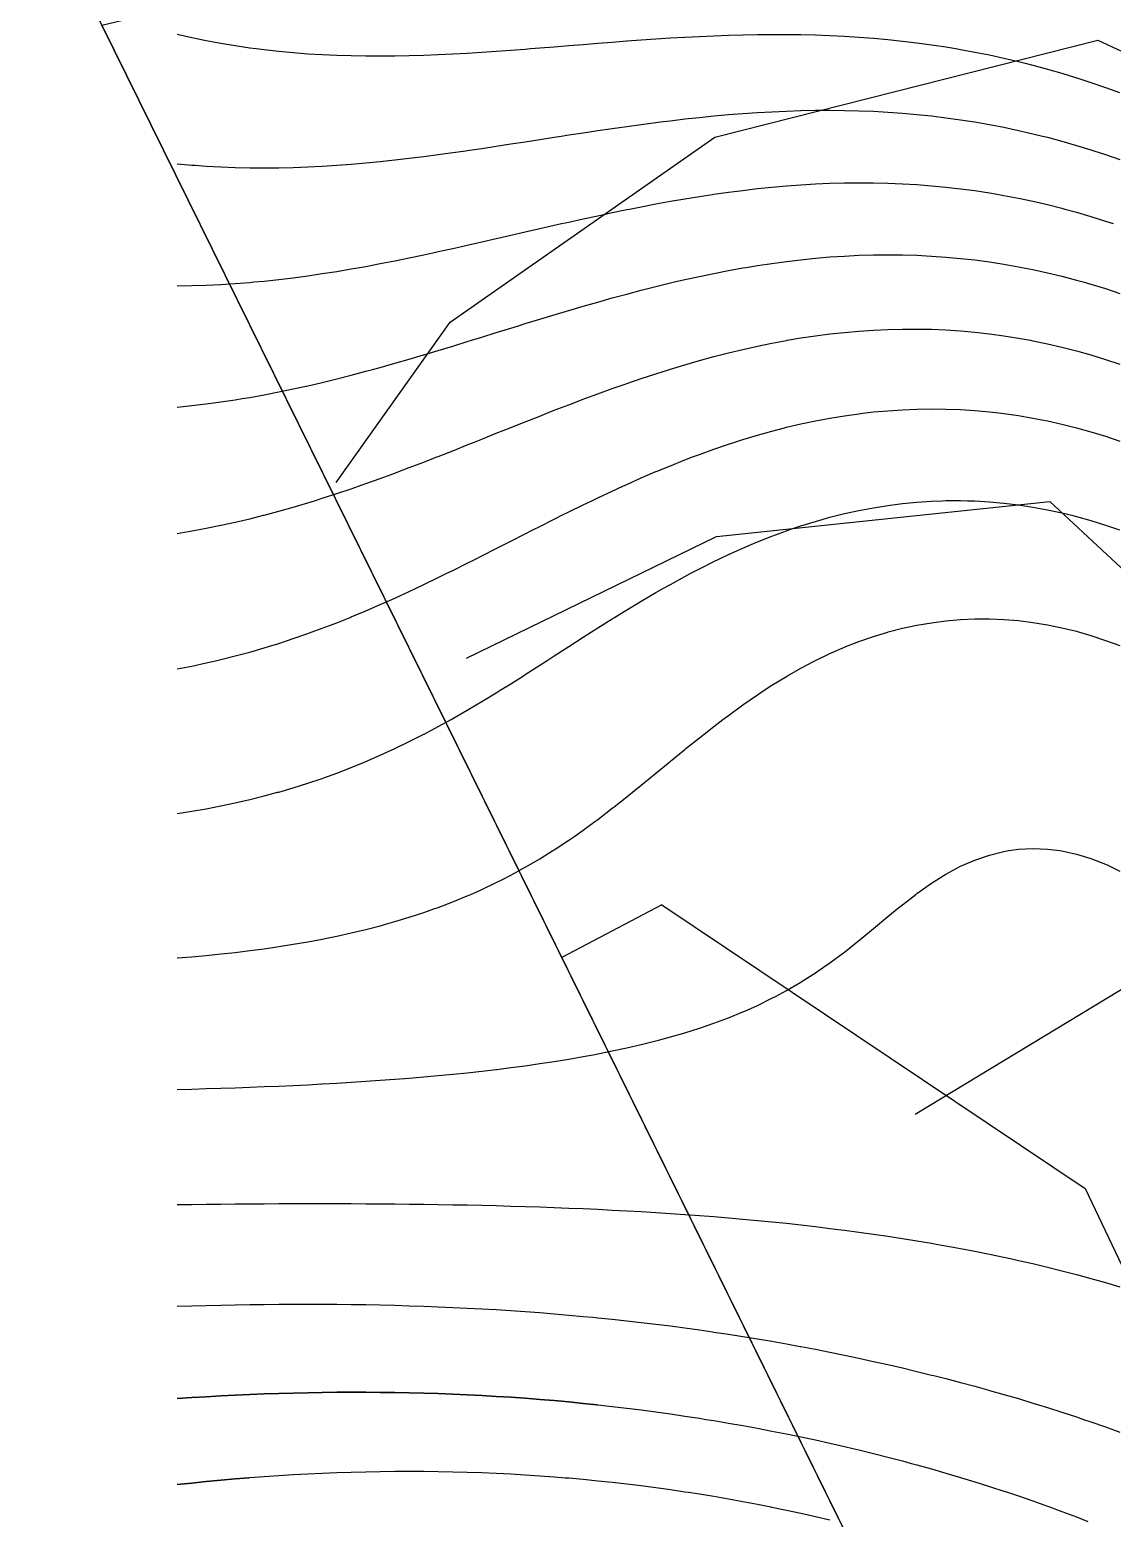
# Model space of a CAD drawing. Extents: x 1412553 to 1415230, y 4927294 to 4931784.
# Drawn here: x 1412620.73 to 1412633.37, y 4931570.34 to 4931587.71 of the extents above; entities that cross this region are included whole.
import ezdxf

# ---------------------------------------------------------------- set-up
doc = ezdxf.new("R2010")
doc.units = 0
doc.header["$MEASUREMENT"] = 0
doc.layers.get('0').update_dxf_attribs({"linetype": 'CONTINUOUS'})
doc.layers.add('LINE', color=2, linetype='CONTINUOUS')
doc.layers.add('nz-property-titles(LINZ DOWNLOAD)', color=1, linetype='CONTINUOUS')

msp = doc.modelspace()

# ---------------------------------------------------------------- linework, layer by layer
at = {"linetype": 'Continuous'}
msp.add_line((1412631.069052, 4931575.060011), (1412637.186359, 4931578.764871), dxfattribs=at)
at = {"color": 4}
for points in [[(1412624.31, 4931582.43), (1412625.64, 4931584.3), (1412628.73, 4931586.46), (1412633.2, 4931587.59), (1412637.92, 4931585.4), (1412637.83, 4931584.3), (1412637.83, 4931584.3), (1412645.14, 4931573.48), (1412645.14, 4931573.48), (1412645.14, 4931573.48), (1412646.51, 4931569.94), (1412645.58, 4931567.64)], [(1412625.83, 4931580.38), (1412628.75, 4931581.8), (1412632.64, 4931582.21), (1412634.8, 4931580.2), (1412637.58, 4931576.34), (1412641.3, 4931568.83), (1412646.46, 4931561.43), (1412653.58, 4931556.32), (1412661.21, 4931552.91), (1412664.41, 4931553.01), (1412671.43, 4931552.25), (1412680.76, 4931551.75), (1412690.96, 4931557.29), (1412699.75, 4931563.42), (1412708.32, 4931567.05)], [(1412628.11, 4931577.5), (1412626.944305, 4931576.886666)], [(1412628.11, 4931577.5), (1412633.05, 4931574.19), (1412634.96, 4931570.18), (1412641.65, 4931558.92), (1412643.23, 4931552.22), (1412645.18, 4931545.9), (1412648.78, 4931537.03), (1412651.34, 4931534.66), (1412654.11, 4931534.38), (1412662.28, 4931539.83)]]:
    msp.add_lwpolyline(points, dxfattribs=at)
at = {"layer": 'LINE'}
for points in [[(1412622.454545, 4931587.660909), (1412622.623824, 4931587.622604), (1412622.793103, 4931587.587706), (1412622.962382, 4931587.556158), (1412623.131661, 4931587.527927), (1412623.30094, 4931587.50292), (1412623.377133, 4931587.493007), (1412623.470219, 4931587.481213), (1412623.639498, 4931587.462651), (1412623.808777, 4931587.447023), (1412623.978056, 4931587.434215), (1412624.147335, 4931587.424097), (1412624.316614, 4931587.416569), (1412624.485893, 4931587.411499), (1412624.655172, 4931587.408734), (1412624.824451, 4931587.408149), (1412624.99373, 4931587.409583), (1412625.163009, 4931587.412894), (1412625.332288, 4931587.417933), (1412625.501567, 4931587.424545), (1412625.670846, 4931587.43257), (1412625.840125, 4931587.441853), (1412626.009404, 4931587.452226), (1412626.178683, 4931587.463527), (1412626.347962, 4931587.475619), (1412626.517241, 4931587.48833), (1412626.576822, 4931587.493007), (1412626.68652, 4931587.501595), (1412626.855799, 4931587.515222), (1412627.025078, 4931587.529004), (1412627.194357, 4931587.542805), (1412627.363636, 4931587.556447), (1412627.532915, 4931587.569809), (1412627.702194, 4931587.582736), (1412627.871473, 4931587.595093), (1412628.040752, 4931587.606733), (1412628.210031, 4931587.617539), (1412628.37931, 4931587.627378), (1412628.548589, 4931587.636118), (1412628.717868, 4931587.64363), (1412628.887147, 4931587.649816), (1412629.056426, 4931587.654546), (1412629.225705, 4931587.657725), (1412629.394984, 4931587.659219), (1412629.564263, 4931587.658949), (1412629.733542, 4931587.656797), (1412629.902821, 4931587.652686), (1412630.0721, 4931587.646499), (1412630.241379, 4931587.638158), (1412630.410658, 4931587.627574), (1412630.579937, 4931587.61466), (1412630.749216, 4931587.599333), (1412630.918495, 4931587.581529), (1412631.087774, 4931587.561155), (1412631.257053, 4931587.538148), (1412631.426332, 4931587.512426), (1412631.541552, 4931587.493007), (1412631.595611, 4931587.484022), (1412631.76489, 4931587.452983), (1412631.934169, 4931587.419073), (1412632.103448, 4931587.382239), (1412632.272727, 4931587.342421), (1412632.349928, 4931587.322844), (1412632.442006, 4931587.299756), (1412632.611285, 4931587.254202), (1412632.780564, 4931587.205551), (1412632.949843, 4931587.153748), (1412632.953123, 4931587.152681), (1412633.119122, 4931587.099187), (1412633.288401, 4931587.041455), (1412633.452054, 4931586.982517)], [(1412622.454545, 4931586.150416), (1412622.623824, 4931586.134728), (1412622.663894, 4931586.131702), (1412622.793103, 4931586.122135), (1412622.962382, 4931586.112505), (1412623.131661, 4931586.105751), (1412623.30094, 4931586.101806), (1412623.470219, 4931586.100578), (1412623.639498, 4931586.101965), (1412623.808777, 4931586.105872), (1412623.978056, 4931586.112186), (1412624.147335, 4931586.120783), (1412624.316614, 4931586.131549), (1412624.3186, 4931586.131702), (1412624.485893, 4931586.144417), (1412624.655172, 4931586.159203), (1412624.824451, 4931586.175757), (1412624.99373, 4931586.193958), (1412625.163009, 4931586.21363), (1412625.332288, 4931586.234649), (1412625.501567, 4931586.256854), (1412625.670846, 4931586.280101), (1412625.823294, 4931586.301865), (1412625.840125, 4931586.304247), (1412626.009404, 4931586.329221), (1412626.178683, 4931586.354768), (1412626.347962, 4931586.380736), (1412626.517241, 4931586.406971), (1412626.68652, 4931586.433328), (1412626.855799, 4931586.459644), (1412626.935472, 4931586.472028), (1412627.025078, 4931586.485846), (1412627.194357, 4931586.511762), (1412627.363636, 4931586.537197), (1412627.532915, 4931586.562011), (1412627.702194, 4931586.586066), (1412627.871473, 4931586.609232), (1412628.040752, 4931586.631361), (1412628.127673, 4931586.642191), (1412628.210031, 4931586.652388), (1412628.37931, 4931586.672171), (1412628.548589, 4931586.69055), (1412628.717868, 4931586.707401), (1412628.887147, 4931586.722602), (1412629.056426, 4931586.736056), (1412629.225705, 4931586.74765), (1412629.394984, 4931586.757282), (1412629.564263, 4931586.764852), (1412629.733542, 4931586.770272), (1412629.902821, 4931586.773435), (1412630.0721, 4931586.774273), (1412630.241379, 4931586.772689), (1412630.410658, 4931586.768602), (1412630.579937, 4931586.76193), (1412630.749216, 4931586.75262), (1412630.918495, 4931586.740579), (1412631.087774, 4931586.725753), (1412631.257053, 4931586.708068), (1412631.426332, 4931586.687472), (1412631.595611, 4931586.663914), (1412631.733755, 4931586.642191), (1412631.76489, 4931586.637336), (1412631.934169, 4931586.60779), (1412632.103448, 4931586.575135), (1412632.272727, 4931586.539332), (1412632.442006, 4931586.50035), (1412632.555472, 4931586.472028), (1412632.611285, 4931586.458182), (1412632.780564, 4931586.412854), (1412632.949843, 4931586.364269), (1412633.119122, 4931586.312389), (1412633.151352, 4931586.301865), (1412633.288401, 4931586.257312), (1412633.45768, 4931586.198963)], [(1412622.454545, 4931584.72604), (1412622.623824, 4931584.728572), (1412622.793103, 4931584.733865), (1412622.962382, 4931584.741863), (1412623.131661, 4931584.752512), (1412623.30094, 4931584.765754), (1412623.350512, 4931584.770396), (1412623.470219, 4931584.781466), (1412623.639498, 4931584.799571), (1412623.808777, 4931584.819964), (1412623.978056, 4931584.842567), (1412624.147335, 4931584.867245), (1412624.316614, 4931584.893892), (1412624.485893, 4931584.922386), (1412624.587274, 4931584.940559), (1412624.655172, 4931584.952563), (1412624.824451, 4931584.984263), (1412624.99373, 4931585.017394), (1412625.163009, 4931585.051814), (1412625.332288, 4931585.087373), (1412625.439967, 4931585.110723), (1412625.501567, 4931585.123891), (1412625.670846, 4931585.16117), (1412625.840125, 4931585.199112), (1412626.009404, 4931585.237578), (1412626.178683, 4931585.2764), (1412626.197949, 4931585.280886), (1412626.347962, 4931585.315322), (1412626.517241, 4931585.354274), (1412626.68652, 4931585.39311), (1412626.855799, 4931585.431672), (1412626.941341, 4931585.451049), (1412627.025078, 4931585.469756), (1412627.194357, 4931585.507198), (1412627.363636, 4931585.543916), (1412627.532915, 4931585.57974), (1412627.702194, 4931585.614563), (1412627.735369, 4931585.621212), (1412627.871473, 4931585.648144), (1412628.040752, 4931585.680408), (1412628.210031, 4931585.711246), (1412628.37931, 4931585.74052), (1412628.548589, 4931585.768094), (1412628.701338, 4931585.791375), (1412628.717868, 4931585.793866), (1412628.887147, 4931585.817679), (1412629.056426, 4931585.839449), (1412629.225705, 4931585.859064), (1412629.394984, 4931585.876443), (1412629.564263, 4931585.891479), (1412629.733542, 4931585.904065), (1412629.902821, 4931585.914128), (1412630.0721, 4931585.921562), (1412630.241379, 4931585.926306), (1412630.410658, 4931585.928262), (1412630.579937, 4931585.927368), (1412630.749216, 4931585.923559), (1412630.918495, 4931585.916761), (1412631.087774, 4931585.906915), (1412631.257053, 4931585.893957), (1412631.426332, 4931585.877858), (1412631.595611, 4931585.858546), (1412631.76489, 4931585.835991), (1412631.934169, 4931585.810136), (1412632.042886, 4931585.791375), (1412632.103448, 4931585.780949), (1412632.272727, 4931585.748357), (1412632.442006, 4931585.712386), (1412632.611285, 4931585.673004), (1412632.780564, 4931585.630201), (1412632.81339, 4931585.621212), (1412632.949843, 4931585.583868), (1412633.119122, 4931585.53407), (1412633.288401, 4931585.48083), (1412633.377238, 4931585.451049)], [(1412622.454545, 4931583.309964), (1412622.623824, 4931583.327295), (1412622.793103, 4931583.347368), (1412622.962382, 4931583.370126), (1412623.131661, 4931583.395545), (1412623.213185, 4931583.409091), (1412623.30094, 4931583.423452), (1412623.470219, 4931583.453787), (1412623.639498, 4931583.486536), (1412623.808777, 4931583.521621), (1412623.978056, 4931583.558986), (1412624.064539, 4931583.579254), (1412624.147335, 4931583.598332), (1412624.316614, 4931583.639543), (1412624.485893, 4931583.682632), (1412624.655172, 4931583.727505), (1412624.734522, 4931583.749417), (1412624.824451, 4931583.773799), (1412624.99373, 4931583.821356), (1412625.163009, 4931583.870245), (1412625.329783, 4931583.91958), (1412625.332288, 4931583.920308), (1412625.501567, 4931583.970899), (1412625.670846, 4931584.022313), (1412625.840125, 4931584.074404), (1412625.889169, 4931584.089744), (1412626.009404, 4931584.126622), (1412626.178683, 4931584.179013), (1412626.347962, 4931584.231529), (1412626.439071, 4931584.259907), (1412626.517241, 4931584.283782), (1412626.68652, 4931584.335544), (1412626.855799, 4931584.386908), (1412626.999349, 4931584.43007), (1412627.025078, 4931584.437657), (1412627.194357, 4931584.487236), (1412627.363636, 4931584.535926), (1412627.532915, 4931584.583566), (1412627.593336, 4931584.600233), (1412627.702194, 4931584.629692), (1412627.871473, 4931584.674275), (1412628.040752, 4931584.717349), (1412628.210031, 4931584.758745), (1412628.259544, 4931584.770396), (1412628.37931, 4931584.798065), (1412628.548589, 4931584.835328), (1412628.717868, 4931584.870513), (1412628.887147, 4931584.903501), (1412629.056426, 4931584.934153), (1412629.094623, 4931584.940559), (1412629.225705, 4931584.962173), (1412629.394984, 4931584.987589), (1412629.564263, 4931585.010366), (1412629.733542, 4931585.030381), (1412629.902821, 4931585.047563), (1412630.0721, 4931585.061811), (1412630.241379, 4931585.073026), (1412630.410658, 4931585.081154), (1412630.579937, 4931585.086109), (1412630.749216, 4931585.087815), (1412630.918495, 4931585.086209), (1412631.087774, 4931585.081247), (1412631.257053, 4931585.072876), (1412631.426332, 4931585.061039), (1412631.595611, 4931585.045698), (1412631.76489, 4931585.026825), (1412631.934169, 4931585.00438), (1412632.103448, 4931584.978345), (1412632.272727, 4931584.948705), (1412632.31403, 4931584.940559), (1412632.442006, 4931584.915224), (1412632.611285, 4931584.878029), (1412632.780564, 4931584.837179), (1412632.949843, 4931584.79268), (1412633.028045, 4931584.770396), (1412633.119122, 4931584.744312), (1412633.288401, 4931584.692098), (1412633.45768, 4931584.636278)], [(1412622.454545, 4931581.836844), (1412622.623824, 4931581.865342), (1412622.689793, 4931581.877622), (1412622.793103, 4931581.896601), (1412622.962382, 4931581.93067), (1412623.131661, 4931581.967625), (1412623.30094, 4931582.007475), (1412623.460562, 4931582.047786), (1412623.470219, 4931582.050187), (1412623.639498, 4931582.095208), (1412623.808777, 4931582.142965), (1412623.978056, 4931582.193379), (1412624.056298, 4931582.217949), (1412624.147335, 4931582.246032), (1412624.316614, 4931582.300819), (1412624.485893, 4931582.35797), (1412624.571566, 4931582.388112), (1412624.655172, 4931582.416951), (1412624.824451, 4931582.477542), (1412624.99373, 4931582.540092), (1412625.041381, 4931582.558275), (1412625.163009, 4931582.603706), (1412625.332288, 4931582.668618), (1412625.48482, 4931582.728438), (1412625.501567, 4931582.73486), (1412625.670846, 4931582.80129), (1412625.840125, 4931582.868753), (1412625.913859, 4931582.898601), (1412626.009404, 4931582.936369), (1412626.178683, 4931583.00407), (1412626.339437, 4931583.068765), (1412626.347962, 4931583.072113), (1412626.517241, 4931583.139171), (1412626.68652, 4931583.206177), (1412626.769269, 4931583.238928), (1412626.855799, 4931583.27233), (1412627.025078, 4931583.337419), (1412627.194357, 4931583.40184), (1412627.213559, 4931583.409091), (1412627.363636, 4931583.464334), (1412627.532915, 4931583.525619), (1412627.684093, 4931583.579254), (1412627.702194, 4931583.585515), (1412627.871473, 4931583.642973), (1412628.040752, 4931583.698766), (1412628.199592, 4931583.749417), (1412628.210031, 4931583.752663), (1412628.37931, 4931583.803675), (1412628.548589, 4931583.852506), (1412628.717868, 4931583.899018), (1412628.796639, 4931583.91958), (1412628.887147, 4931583.942632), (1412629.056426, 4931583.98329), (1412629.225705, 4931584.021203), (1412629.394984, 4931584.056221), (1412629.564263, 4931584.088241), (1412629.57301, 4931584.089744), (1412629.733542, 4931584.116673), (1412629.902821, 4931584.141875), (1412630.0721, 4931584.163793), (1412630.241379, 4931584.182303), (1412630.410658, 4931584.197335), (1412630.579937, 4931584.208812), (1412630.749216, 4931584.216645), (1412630.918495, 4931584.220766), (1412631.087774, 4931584.221126), (1412631.257053, 4931584.217687), (1412631.426332, 4931584.210387), (1412631.595611, 4931584.199196), (1412631.76489, 4931584.18409), (1412631.934169, 4931584.165046), (1412632.103448, 4931584.142067), (1412632.272727, 4931584.11512), (1412632.411671, 4931584.089744), (1412632.442006, 4931584.084146), (1412632.611285, 4931584.048782), (1412632.780564, 4931584.009442), (1412632.949843, 4931583.966165), (1412633.116978, 4931583.91958), (1412633.119122, 4931583.918976), (1412633.288401, 4931583.867097), (1412633.45768, 4931583.811368)], [(1412622.454545, 4931580.255017), (1412622.623824, 4931580.287959), (1412622.793103, 4931580.324081), (1412622.888086, 4931580.346154), (1412622.962382, 4931580.363298), (1412623.131661, 4931580.405605), (1412623.30094, 4931580.451279), (1412623.470219, 4931580.500381), (1412623.521612, 4931580.516317), (1412623.639498, 4931580.552513), (1412623.808777, 4931580.607872), (1412623.978056, 4931580.666726), (1412624.031757, 4931580.68648), (1412624.147335, 4931580.72847), (1412624.316614, 4931580.793295), (1412624.473762, 4931580.856643), (1412624.485893, 4931580.861462), (1412624.655172, 4931580.931808), (1412624.824451, 4931581.005352), (1412624.871863, 4931581.026807), (1412624.99373, 4931581.080984), (1412625.163009, 4931581.159115), (1412625.242209, 4931581.19697), (1412625.332288, 4931581.239167), (1412625.501567, 4931581.320966), (1412625.594392, 4931581.367133), (1412625.670846, 4931581.404313), (1412625.840125, 4931581.488741), (1412625.935302, 4931581.537296), (1412626.009404, 4931581.574174), (1412626.178683, 4931581.660032), (1412626.270682, 4931581.707459), (1412626.347962, 4931581.746251), (1412626.517241, 4931581.832312), (1412626.605484, 4931581.877622), (1412626.68652, 4931581.918075), (1412626.855799, 4931582.003097), (1412626.94449, 4931582.047786), (1412627.025078, 4931582.087204), (1412627.194357, 4931582.169951), (1412627.292909, 4931582.217949), (1412627.363636, 4931582.251347), (1412627.532915, 4931582.330685), (1412627.656886, 4931582.388112), (1412627.702194, 4931582.408448), (1412627.871473, 4931582.483345), (1412628.040752, 4931582.556682), (1412628.044506, 4931582.558275), (1412628.210031, 4931582.626281), (1412628.37931, 4931582.69377), (1412628.469123, 4931582.728438), (1412628.548589, 4931582.758126), (1412628.717868, 4931582.819063), (1412628.887147, 4931582.877298), (1412628.952138, 4931582.898601), (1412629.056426, 4931582.931685), (1412629.225705, 4931582.982458), (1412629.394984, 4931583.029979), (1412629.543703, 4931583.068765), (1412629.564263, 4931583.073956), (1412629.733542, 4931583.113417), (1412629.902821, 4931583.14923), (1412630.0721, 4931583.181248), (1412630.241379, 4931583.209357), (1412630.410658, 4931583.233427), (1412630.45713, 4931583.238928), (1412630.579937, 4931583.253012), (1412630.749216, 4931583.268344), (1412630.918495, 4931583.279472), (1412631.087774, 4931583.286339), (1412631.257053, 4931583.288879), (1412631.426332, 4931583.287066), (1412631.595611, 4931583.28086), (1412631.76489, 4931583.270233), (1412631.934169, 4931583.255197), (1412632.075488, 4931583.238928), (1412632.103448, 4931583.235651), (1412632.272727, 4931583.211198), (1412632.442006, 4931583.182265), (1412632.611285, 4931583.148899), (1412632.780564, 4931583.111129), (1412632.949843, 4931583.069008), (1412632.950727, 4931583.068765), (1412633.119122, 4931583.021486), (1412633.288401, 4931582.969689), (1412633.45768, 4931582.913706)], [(1412622.454545, 4931578.566683), (1412622.623824, 4931578.593539), (1412622.793103, 4931578.623209), (1412622.904025, 4931578.644522), (1412622.962382, 4931578.655809), (1412623.131661, 4931578.691461), (1412623.30094, 4931578.73035), (1412623.470219, 4931578.77259), (1412623.625924, 4931578.814685), (1412623.639498, 4931578.818376), (1412623.808777, 4931578.86766), (1412623.978056, 4931578.920788), (1412624.147335, 4931578.977909), (1412624.166691, 4931578.984848), (1412624.316614, 4931579.03881), (1412624.485893, 4931579.103925), (1412624.610596, 4931579.155012), (1412624.655172, 4931579.173292), (1412624.824451, 4931579.246624), (1412624.99373, 4931579.324611), (1412624.994898, 4931579.325175), (1412625.163009, 4931579.406157), (1412625.332288, 4931579.492489), (1412625.337644, 4931579.495338), (1412625.501567, 4931579.582029), (1412625.651752, 4931579.665501), (1412625.670846, 4931579.67602), (1412625.840125, 4931579.772814), (1412625.945555, 4931579.835664), (1412626.009404, 4931579.873232), (1412626.178683, 4931579.976338), (1412626.225597, 4931580.005828), (1412626.347962, 4931580.081433), (1412626.496381, 4931580.175991), (1412626.517241, 4931580.189016), (1412626.68652, 4931580.297121), (1412626.761588, 4931580.346154), (1412626.855799, 4931580.406196), (1412627.025078, 4931580.516203), (1412627.025252, 4931580.516317), (1412627.194357, 4931580.624454), (1412627.290225, 4931580.68648), (1412627.363636, 4931580.732529), (1412627.532915, 4931580.839408), (1412627.560161, 4931580.856643), (1412627.702194, 4931580.943474), (1412627.838643, 4931581.026807), (1412627.871473, 4931581.04615), (1412628.040752, 4931581.145169), (1412628.130207, 4931581.19697), (1412628.210031, 4931581.241459), (1412628.37931, 4931581.334334), (1412628.4403, 4931581.367133), (1412628.548589, 4931581.423076), (1412628.717868, 4931581.508318), (1412628.777173, 4931581.537296), (1412628.887147, 4931581.588844), (1412629.056426, 4931581.66527), (1412629.153931, 4931581.707459), (1412629.225705, 4931581.737228), (1412629.394984, 4931581.804038), (1412629.564263, 4931581.867007), (1412629.594676, 4931581.877622), (1412629.733542, 4931581.924031), (1412629.902821, 4931581.97641), (1412630.0721, 4931582.024336), (1412630.163613, 4931582.047786), (1412630.241379, 4931582.066864), (1412630.410658, 4931582.10381), (1412630.579937, 4931582.135914), (1412630.749216, 4931582.163032), (1412630.918495, 4931582.185029), (1412631.087774, 4931582.201816), (1412631.257053, 4931582.213313), (1412631.384522, 4931582.217949), (1412631.426332, 4931582.219404), (1412631.595611, 4931582.220151), (1412631.678591, 4931582.217949), (1412631.76489, 4931582.215592), (1412631.934169, 4931582.205557), (1412632.103448, 4931582.190138), (1412632.272727, 4931582.169389), (1412632.442006, 4931582.143365), (1412632.611285, 4931582.112151), (1412632.780564, 4931582.075827), (1412632.89513, 4931582.047786), (1412632.949843, 4931582.034027), (1412633.119122, 4931581.98616), (1412633.288401, 4931581.933417), (1412633.45272, 4931581.877622)], [(1412622.454545, 4931576.882897), (1412622.623824, 4931576.896537), (1412622.793103, 4931576.911725), (1412622.962382, 4931576.928537), (1412623.093812, 4931576.94289), (1412623.131661, 4931576.947107), (1412623.30094, 4931576.967685), (1412623.470219, 4931576.990237), (1412623.639498, 4931577.014845), (1412623.808777, 4931577.041652), (1412623.978056, 4931577.070766), (1412624.147335, 4931577.102363), (1412624.200755, 4931577.113054), (1412624.316614, 4931577.136842), (1412624.485893, 4931577.174271), (1412624.655172, 4931577.214716), (1412624.824451, 4931577.25839), (1412624.914523, 4931577.283217), (1412624.99373, 4931577.305669), (1412625.163009, 4931577.356929), (1412625.332288, 4931577.412129), (1412625.450563, 4931577.45338), (1412625.501567, 4931577.471689), (1412625.670846, 4931577.536116), (1412625.840125, 4931577.605411), (1412625.882085, 4931577.623543), (1412626.009404, 4931577.680146), (1412626.178683, 4931577.760548), (1412626.24474, 4931577.793706), (1412626.347962, 4931577.846899), (1412626.517241, 4931577.939555), (1412626.559544, 4931577.963869), (1412626.68652, 4931578.03852), (1412626.839729, 4931578.134033), (1412626.855799, 4931578.144235), (1412627.025078, 4931578.256154), (1412627.094356, 4931578.304196), (1412627.194357, 4931578.37441), (1412627.330552, 4931578.474359), (1412627.363636, 4931578.4988), (1412627.532915, 4931578.628294), (1412627.553495, 4931578.644522), (1412627.702194, 4931578.761663), (1412627.767522, 4931578.814685), (1412627.871473, 4931578.898401), (1412627.976258, 4931578.984848), (1412628.040752, 4931579.037281), (1412628.182961, 4931579.155012), (1412628.210031, 4931579.176956), (1412628.37931, 4931579.315738), (1412628.390755, 4931579.325175), (1412628.548589, 4931579.451525), (1412628.603189, 4931579.495338), (1412628.717868, 4931579.584173), (1412628.823267, 4931579.665501), (1412628.887147, 4931579.712836), (1412629.054676, 4931579.835664), (1412629.056426, 4931579.836892), (1412629.225705, 4931579.95305), (1412629.304452, 4931580.005828), (1412629.394984, 4931580.063541), (1412629.564263, 4931580.168027), (1412629.577705, 4931580.175991), (1412629.733542, 4931580.26341), (1412629.888458, 4931580.346154), (1412629.902821, 4931580.353407), (1412630.0721, 4931580.433866), (1412630.241379, 4931580.508824), (1412630.259748, 4931580.516317), (1412630.410658, 4931580.574287), (1412630.579937, 4931580.633173), (1412630.749216, 4931580.685492), (1412630.752873, 4931580.68648), (1412630.918495, 4931580.728516), (1412631.087774, 4931580.764698), (1412631.257053, 4931580.793913), (1412631.426332, 4931580.816048), (1412631.595611, 4931580.830948), (1412631.76489, 4931580.838589), (1412631.934169, 4931580.838971), (1412632.103448, 4931580.832099), (1412632.272727, 4931580.818082), (1412632.442006, 4931580.797052), (1412632.611285, 4931580.769162), (1412632.780564, 4931580.734607), (1412632.949843, 4931580.693604), (1412632.975106, 4931580.68648), (1412633.119122, 4931580.644211), (1412633.288401, 4931580.588233), (1412633.45768, 4931580.52642)], [(1412622.454545, 4931575.347739), (1412622.623824, 4931575.352088), (1412622.793103, 4931575.356839), (1412622.962382, 4931575.362), (1412623.131661, 4931575.367596), (1412623.30094, 4931575.373663), (1412623.470219, 4931575.380229), (1412623.639498, 4931575.387294), (1412623.808777, 4931575.394901), (1412623.978056, 4931575.403074), (1412624.139762, 4931575.411422), (1412624.147335, 4931575.411825), (1412624.316614, 4931575.421433), (1412624.485893, 4931575.43173), (1412624.655172, 4931575.442708), (1412624.824451, 4931575.454458), (1412624.99373, 4931575.467005), (1412625.163009, 4931575.480388), (1412625.332288, 4931575.494633), (1412625.501567, 4931575.5098), (1412625.670846, 4931575.525955), (1412625.840125, 4931575.543118), (1412626.009404, 4931575.561365), (1412626.178683, 4931575.580743), (1412626.185727, 4931575.581585), (1412626.347962, 4931575.60202), (1412626.517241, 4931575.62467), (1412626.68652, 4931575.64881), (1412626.855799, 4931575.674462), (1412627.025078, 4931575.701756), (1412627.194357, 4931575.730814), (1412627.3099, 4931575.751748), (1412627.363636, 4931575.762142), (1412627.532915, 4931575.796388), (1412627.702194, 4931575.832938), (1412627.871473, 4931575.871964), (1412628.040752, 4931575.913583), (1412628.073354, 4931575.921911), (1412628.210031, 4931575.95962), (1412628.37931, 4931576.009256), (1412628.548589, 4931576.062374), (1412628.638655, 4931576.092075), (1412628.717868, 4931576.120469), (1412628.887147, 4931576.184231), (1412629.056426, 4931576.252531), (1412629.079707, 4931576.262238), (1412629.225705, 4931576.328722), (1412629.394984, 4931576.410849), (1412629.437897, 4931576.432401), (1412629.564263, 4931576.501684), (1412629.733542, 4931576.599911), (1412629.738032, 4931576.602564), (1412629.902821, 4931576.708468), (1412629.998886, 4931576.772727), (1412630.0721, 4931576.825525), (1412630.2307, 4931576.94289), (1412630.241379, 4931576.951305), (1412630.410658, 4931577.085052), (1412630.446004, 4931577.113054), (1412630.579937, 4931577.223855), (1412630.652451, 4931577.283217), (1412630.749216, 4931577.364247), (1412630.858512, 4931577.45338), (1412630.918495, 4931577.502269), (1412631.07417, 4931577.623543), (1412631.087774, 4931577.633909), (1412631.257053, 4931577.753609), (1412631.31903, 4931577.793706), (1412631.426332, 4931577.859649), (1412631.595611, 4931577.951654), (1412631.622068, 4931577.963869), (1412631.76489, 4931578.025015), (1412631.934169, 4931578.082896), (1412632.103448, 4931578.125192), (1412632.160629, 4931578.134033), (1412632.272727, 4931578.149718), (1412632.442006, 4931578.158353), (1412632.611285, 4931578.151928), (1412632.755852, 4931578.134033), (1412632.780564, 4931578.130762), (1412632.949843, 4931578.092926), (1412633.119122, 4931578.041167), (1412633.288401, 4931577.976855), (1412633.316696, 4931577.963869), (1412633.45768, 4931577.895709)], [(1412622.454545, 4931574.003754), (1412622.623824, 4931574.006159), (1412622.793103, 4931574.008305), (1412622.962382, 4931574.010212), (1412623.131661, 4931574.011851), (1412623.30094, 4931574.013246), (1412623.470219, 4931574.014381), (1412623.639498, 4931574.015254), (1412623.808777, 4931574.015862), (1412623.978056, 4931574.016211), (1412624.147335, 4931574.016257), (1412624.316614, 4931574.016034), (1412624.485893, 4931574.015522), (1412624.655172, 4931574.014699), (1412624.824451, 4931574.013564), (1412624.99373, 4931574.012113), (1412625.163009, 4931574.010321), (1412625.332288, 4931574.008167), (1412625.501567, 4931574.00566), (1412625.670846, 4931574.00278), (1412625.840125, 4931573.999496), (1412626.009404, 4931573.995813), (1412626.178683, 4931573.991687), (1412626.347962, 4931573.987114), (1412626.517241, 4931573.982068), (1412626.68652, 4931573.976544), (1412626.855799, 4931573.97051), (1412627.025078, 4931573.963922), (1412627.194357, 4931573.956794), (1412627.363636, 4931573.949071), (1412627.532915, 4931573.940731), (1412627.702194, 4931573.931744), (1412627.871473, 4931573.922097), (1412628.040752, 4931573.911724), (1412628.210031, 4931573.900632), (1412628.37931, 4931573.888752), (1412628.497213, 4931573.879953), (1412628.548589, 4931573.876236), (1412628.717868, 4931573.863344), (1412628.887147, 4931573.849643), (1412629.056426, 4931573.835056), (1412629.225705, 4931573.819576), (1412629.394984, 4931573.803129), (1412629.564263, 4931573.7857), (1412629.733542, 4931573.76721), (1412629.902821, 4931573.747595), (1412630.0721, 4931573.726821), (1412630.203615, 4931573.70979), (1412630.241379, 4931573.705077), (1412630.410658, 4931573.683129), (1412630.579937, 4931573.659933), (1412630.749216, 4931573.635386), (1412630.918495, 4931573.609431), (1412631.087774, 4931573.581999), (1412631.257053, 4931573.552963), (1412631.331508, 4931573.539627), (1412631.426332, 4931573.523323), (1412631.595611, 4931573.492873), (1412631.76489, 4931573.460674), (1412631.934169, 4931573.426585), (1412632.103448, 4931573.390485), (1412632.197459, 4931573.369464), (1412632.272727, 4931573.353325), (1412632.442006, 4931573.315389), (1412632.611285, 4931573.275174), (1412632.780564, 4931573.232482), (1412632.905235, 4931573.199301), (1412632.949843, 4931573.18791), (1412633.119122, 4931573.142816), (1412633.288401, 4931573.09484), (1412633.45768, 4931573.043757)], [(1412622.454545, 4931572.817019), (1412622.623824, 4931572.822438), (1412622.793103, 4931572.827224), (1412622.962382, 4931572.831373), (1412623.131661, 4931572.834888), (1412623.30094, 4931572.837752), (1412623.470219, 4931572.839973), (1412623.639498, 4931572.841527), (1412623.808777, 4931572.842418), (1412623.978056, 4931572.842637), (1412624.147335, 4931572.842155), (1412624.316614, 4931572.840991), (1412624.485893, 4931572.839117), (1412624.655172, 4931572.836512), (1412624.824451, 4931572.833179), (1412624.99373, 4931572.829094), (1412625.163009, 4931572.824237), (1412625.332288, 4931572.818614), (1412625.501567, 4931572.812187), (1412625.670846, 4931572.804944), (1412625.840125, 4931572.796872), (1412626.009404, 4931572.787944), (1412626.178683, 4931572.778152), (1412626.347962, 4931572.767468), (1412626.517241, 4931572.755865), (1412626.68652, 4931572.743315), (1412626.855799, 4931572.729813), (1412627.025078, 4931572.715321), (1412627.194357, 4931572.699813), (1412627.307151, 4931572.688811), (1412627.363636, 4931572.683442), (1412627.532915, 4931572.666404), (1412627.702194, 4931572.648334), (1412627.871473, 4931572.629199), (1412628.040752, 4931572.608962), (1412628.210031, 4931572.587612), (1412628.37931, 4931572.565112), (1412628.548589, 4931572.541424), (1412628.703441, 4931572.518648), (1412628.717868, 4931572.516583), (1412628.887147, 4931572.491394), (1412629.056426, 4931572.464995), (1412629.225705, 4931572.437358), (1412629.394984, 4931572.408427), (1412629.564263, 4931572.378176), (1412629.723407, 4931572.348485), (1412629.733542, 4931572.346645), (1412629.902821, 4931572.314939), (1412630.0721, 4931572.281886), (1412630.241379, 4931572.247417), (1412630.410658, 4931572.211496), (1412630.560922, 4931572.178322), (1412630.579937, 4931572.174236), (1412630.749216, 4931572.136859), (1412630.918495, 4931572.097955), (1412631.087774, 4931572.057453), (1412631.257053, 4931572.01529), (1412631.284951, 4931572.008159), (1412631.426332, 4931571.972947), (1412631.595611, 4931571.929186), (1412631.76489, 4931571.883654), (1412631.927974, 4931571.837995), (1412631.934169, 4931571.836302), (1412632.103448, 4931571.788957), (1412632.272727, 4931571.739643), (1412632.442006, 4931571.688253), (1412632.507262, 4931571.667832), (1412632.611285, 4931571.635999), (1412632.780564, 4931571.582359), (1412632.949843, 4931571.526357), (1412633.033674, 4931571.497669), (1412633.119122, 4931571.469004), (1412633.288401, 4931571.410207), (1412633.45768, 4931571.348671)], [(1412627.351938, 4931571.667832), (1412627.194357, 4931571.684394), (1412627.025078, 4931571.700961), (1412626.855799, 4931571.716318), (1412626.68652, 4931571.730494), (1412626.517241, 4931571.743491), (1412626.347962, 4931571.755344), (1412626.178683, 4931571.766055), (1412626.009404, 4931571.775656), (1412625.840125, 4931571.784141), (1412625.670846, 4931571.791552), (1412625.501567, 4931571.797886), (1412625.332288, 4931571.80316), (1412625.163009, 4931571.807384), (1412624.99373, 4931571.810584), (1412624.824451, 4931571.812747), (1412624.655172, 4931571.813913), (1412624.485893, 4931571.814054), (1412624.316614, 4931571.813226), (1412624.147335, 4931571.811403), (1412623.978056, 4931571.8086), (1412623.808777, 4931571.804842), (1412623.639498, 4931571.800118), (1412623.470219, 4931571.794434), (1412623.30094, 4931571.787811), (1412623.131661, 4931571.78025), (1412622.962382, 4931571.771749), (1412622.793103, 4931571.762315), (1412622.623824, 4931571.751957), (1412622.454545, 4931571.74068), (1412622.623824, 4931571.751957), (1412622.793103, 4931571.762315), (1412622.962382, 4931571.771749), (1412623.131661, 4931571.78025), (1412623.30094, 4931571.787811), (1412623.470219, 4931571.794434), (1412623.639498, 4931571.800118), (1412623.808777, 4931571.804842), (1412623.978056, 4931571.8086), (1412624.147335, 4931571.811403), (1412624.316614, 4931571.813226), (1412624.485893, 4931571.814054), (1412624.655172, 4931571.813913), (1412624.824451, 4931571.812747), (1412624.99373, 4931571.810584), (1412625.163009, 4931571.807384), (1412625.332288, 4931571.80316), (1412625.501567, 4931571.797886), (1412625.670846, 4931571.791552), (1412625.840125, 4931571.784141), (1412626.009404, 4931571.775656), (1412626.178683, 4931571.766055), (1412626.347962, 4931571.755344), (1412626.517241, 4931571.743491), (1412626.68652, 4931571.730494), (1412626.855799, 4931571.716318), (1412627.025078, 4931571.700961), (1412627.194357, 4931571.684394), (1412627.351938, 4931571.667832)], [(1412627.351938, 4931571.667832), (1412627.363636, 4931571.66663), (1412627.532915, 4931571.648047), (1412627.702194, 4931571.628246), (1412627.871473, 4931571.6072), (1412628.040752, 4931571.584893), (1412628.210031, 4931571.561284), (1412628.37931, 4931571.536359), (1412628.548589, 4931571.510087), (1412628.624836, 4931571.497669), (1412628.717868, 4931571.482844), (1412628.887147, 4931571.454602), (1412629.056426, 4931571.424991), (1412629.225705, 4931571.393967), (1412629.394984, 4931571.361495), (1412629.564263, 4931571.32755), (1412629.564476, 4931571.327506), (1412629.733542, 4931571.293107), (1412629.902821, 4931571.257169), (1412630.0721, 4931571.219713), (1412630.241379, 4931571.180665), (1412630.338828, 4931571.157343), (1412630.410658, 4931571.140479), (1412630.579937, 4931571.099371), (1412630.749216, 4931571.056587), (1412630.918495, 4931571.012078), (1412631.010029, 4931570.987179), (1412631.087774, 4931570.966398), (1412631.257053, 4931570.919645), (1412631.426332, 4931570.871023), (1412631.595611, 4931570.820436), (1412631.606763, 4931570.817016), (1412631.76489, 4931570.769257), (1412631.934169, 4931570.716113), (1412632.103448, 4931570.660803), (1412632.144954, 4931570.646853), (1412632.272727, 4931570.604463), (1412632.442006, 4931570.546196), (1412632.611285, 4931570.485487), (1412632.635171, 4931570.47669), (1412632.780564, 4931570.423707), (1412632.949843, 4931570.359516), (1412633.084206, 4931570.306527)], [(1412623.289644, 4931570.817016), (1412623.131661, 4931570.803911), (1412622.962382, 4931570.788685), (1412622.793103, 4931570.772245), (1412622.623824, 4931570.754599), (1412622.454545, 4931570.735761), (1412622.623824, 4931570.754599), (1412622.793103, 4931570.772245), (1412622.962382, 4931570.788685), (1412623.131661, 4931570.803911), (1412623.289644, 4931570.817016)], [(1412623.289644, 4931570.817016), (1412623.30094, 4931570.817954), (1412623.470219, 4931570.830898), (1412623.639498, 4931570.842634), (1412623.808777, 4931570.853155), (1412623.978056, 4931570.862444), (1412624.147335, 4931570.870508), (1412624.316614, 4931570.877345), (1412624.485893, 4931570.882947), (1412624.655172, 4931570.887304), (1412624.824451, 4931570.890412), (1412624.99373, 4931570.892262), (1412625.163009, 4931570.892856), (1412625.332288, 4931570.892179), (1412625.501567, 4931570.890222), (1412625.670846, 4931570.886982), (1412625.840125, 4931570.882441), (1412626.009404, 4931570.876598), (1412626.178683, 4931570.869448), (1412626.347962, 4931570.860959), (1412626.517241, 4931570.851135), (1412626.68652, 4931570.839958), (1412626.855799, 4931570.827418), (1412626.982245, 4931570.817016), (1412627.025078, 4931570.813557), (1412627.194357, 4931570.798509), (1412627.363636, 4931570.782094), (1412627.532915, 4931570.764286), (1412627.702194, 4931570.745066), (1412627.871473, 4931570.724415), (1412628.040752, 4931570.70233), (1412628.210031, 4931570.678762), (1412628.37931, 4931570.65371), (1412628.423064, 4931570.646853), (1412628.548589, 4931570.627514), (1412628.717868, 4931570.59997), (1412628.887147, 4931570.570895), (1412629.056426, 4931570.540275), (1412629.225705, 4931570.508064), (1412629.382733, 4931570.47669), (1412629.394984, 4931570.47428), (1412629.564263, 4931570.439516), (1412629.733542, 4931570.403119), (1412629.902821, 4931570.365033), (1412630.0721, 4931570.325205)]]:
    msp.add_lwpolyline(points, dxfattribs=at)
at = {"layer": 'nz-property-titles(LINZ DOWNLOAD)', "color": 152, "linetype": 'Continuous', "true_color": 0x2776bb, "flags": 128}
for points in [[(1412682.697564, 4931640.466081), (1412710.054218, 4931647.150228), (1412737.410924, 4931653.834253), (1412764.203399, 4931660.382551), (1412779.005625, 4931654.389681), (1412775.741498, 4931621.476268), (1412777.167725, 4931607.161413), (1412789.24512, 4931608.39976), (1412777.35972, 4931579.102143), (1412649.677902, 4931531.312553), (1412643.410923, 4931543.700504), (1412638.895118, 4931552.662485), (1412621.575687, 4931587.765544), (1412660.662372, 4931597.301636), (1412699.747808, 4931606.839283), (1412682.697564, 4931640.466081)], [(1412590.080586, 4931596.305049), (1412611.422334, 4931607.082768), (1412621.575687, 4931587.765544), (1412638.895118, 4931552.662485), (1412643.410923, 4931543.700504), (1412600.704851, 4931520.75196), (1412596.296391, 4931529.767188), (1412591.809393, 4931538.935441), (1412590.080586, 4931596.305049)]]:
    msp.add_lwpolyline(points, close=True, dxfattribs=at)

doc.saveas('drawing.dxf')
